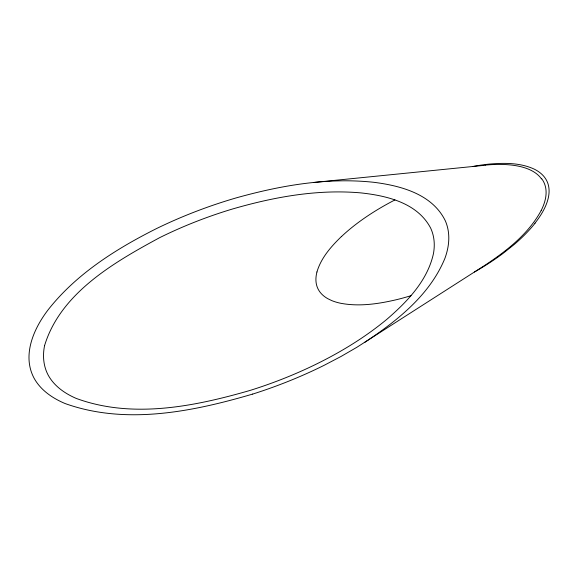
<?xml version="1.0" encoding="UTF-8"?>
<svg xmlns="http://www.w3.org/2000/svg" width="578" height="578" viewBox="0 0 578 578"><rect width="100%" height="100%" fill="white"/><g stroke="black" fill="none" stroke-linecap="round" stroke-linejoin="round"><path stroke-width="0.87" d="M316.939 271.978C321.028 257.947 331.028 246.625 341.309 236.648M541.203 210.486C528.451 234.011 506.631 250.917 484.704 265.425L356.778 347.342L340.912 356.532L324.186 365.289A194.62 74.548 -20.2 0 1 252.694 394.08M364.335 342.624C396.754 321.065 429.801 295.286 444.959 258.214A264.081 104.914 -19.1 0 0 445.277 220.709C432.279 194.143 400.886 185.711 373.858 182.308C327.777 177.302 281.262 185.35 236.929 197.683A207.712 85.002 -20 0 0 156.327 228.671C116.026 248.937 76.477 273.813 48.241 309.664C33.813 328.434 21.87 355.102 33.979 377.998A263.315 105.572 -21.1 0 0 65.191 403.574C125.946 425.278 192.655 411.702 252.694 394.073M314.085 182.431L485.469 165.229M474.415 272.028A127.406 49.051 -24.5 0 0 503.25 253.236L514.174 244.523A135.975 52.692 -24.4 0 0 535.084 223.173M485.585 165.084A135.498 52.8 -24.4 0 1 541.485 178.942M472.782 166.5A128.265 50.062 -24.6 0 1 490.18 164.007C504.89 162.808 520.446 162.786 534.123 169.072A141.09 54.859 -24.4 0 1 534.953 223.195M410.994 295.676A113.021 43.408 -24.5 0 1 396.848 299.606C378.532 303.912 359.285 306.839 340.594 303.255A126.864 49.058 -24.7 0 1 331.519 300.495L327.856 298.718A130.166 50.351 -24.8 0 1 316.954 271.978M341.374 236.655A117.24 45.705 -24.6 0 1 394.94 199.93M541.759 178.797A142.983 55.661 -24.3 0 1 541.196 210.486M44.593 345.543C42.57 355.232 43.307 365.563 47.844 374.465A244.978 97.884 -21 0 0 76.13 398.379C132.246 419.043 194.172 406.551 249.841 390.497A181.615 69.577 -20.2 0 0 316.527 364.003C341.439 351.735 365.303 337.147 386.725 319.424C407.085 301.839 427.395 280.886 433.421 253.771A245.975 97.436 -19.2 0 0 430.61 228.021C417.359 202.892 386.949 195.711 360.932 192.9C317.568 189.035 274.001 196.968 232.472 209.012A192.936 78.615 -20 0 0 159.514 237.731C114.22 262.26 60.56 292.988 44.593 345.543"/></g></svg>
